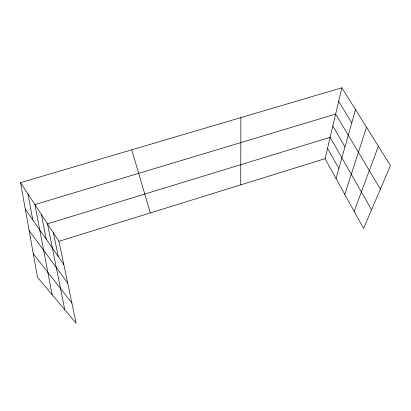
<?xml version="1.0" encoding="UTF-8"?>
<svg xmlns="http://www.w3.org/2000/svg" width="411" height="411" viewBox="0 0 411 411"><rect width="100%" height="100%" fill="white"/><g stroke="black" fill="none" stroke-linecap="round" stroke-linejoin="round"><path stroke-width="0.62" d="M240.738 184.858L240.877 117.597M341.875 87.779L390.45 165.535L363.586 228.495L325.096 158.667L341.875 87.779L20.55 182.654L37.519 277.363L76.122 323.221L58.943 241.303L20.55 182.654M336.039 178.518L355.52 109.624M344.783 194.382L366.52 127.23M354.143 211.362L378.382 146.218M58.943 241.303L325.096 158.667M33.281 253.7L71.894 303.046M29.13 230.525L67.712 283.102M25.292 209.112L63.808 264.504M338.664 101.342L351.78 122.853M380.381 189.137L335.648 114.073L34.904 204.575L52.125 294.713M332.818 126.054L344.978 146.902M371.57 209.774L330.146 137.341L47.491 223.81L64.763 309.724M327.546 148.309L338.875 168.495M131.751 149.82L150.318 212.929M53.394 232.821L58.27 256.536M41.398 214.496L46.258 239.264M27.969 193.987L32.767 219.859"/></g></svg>
